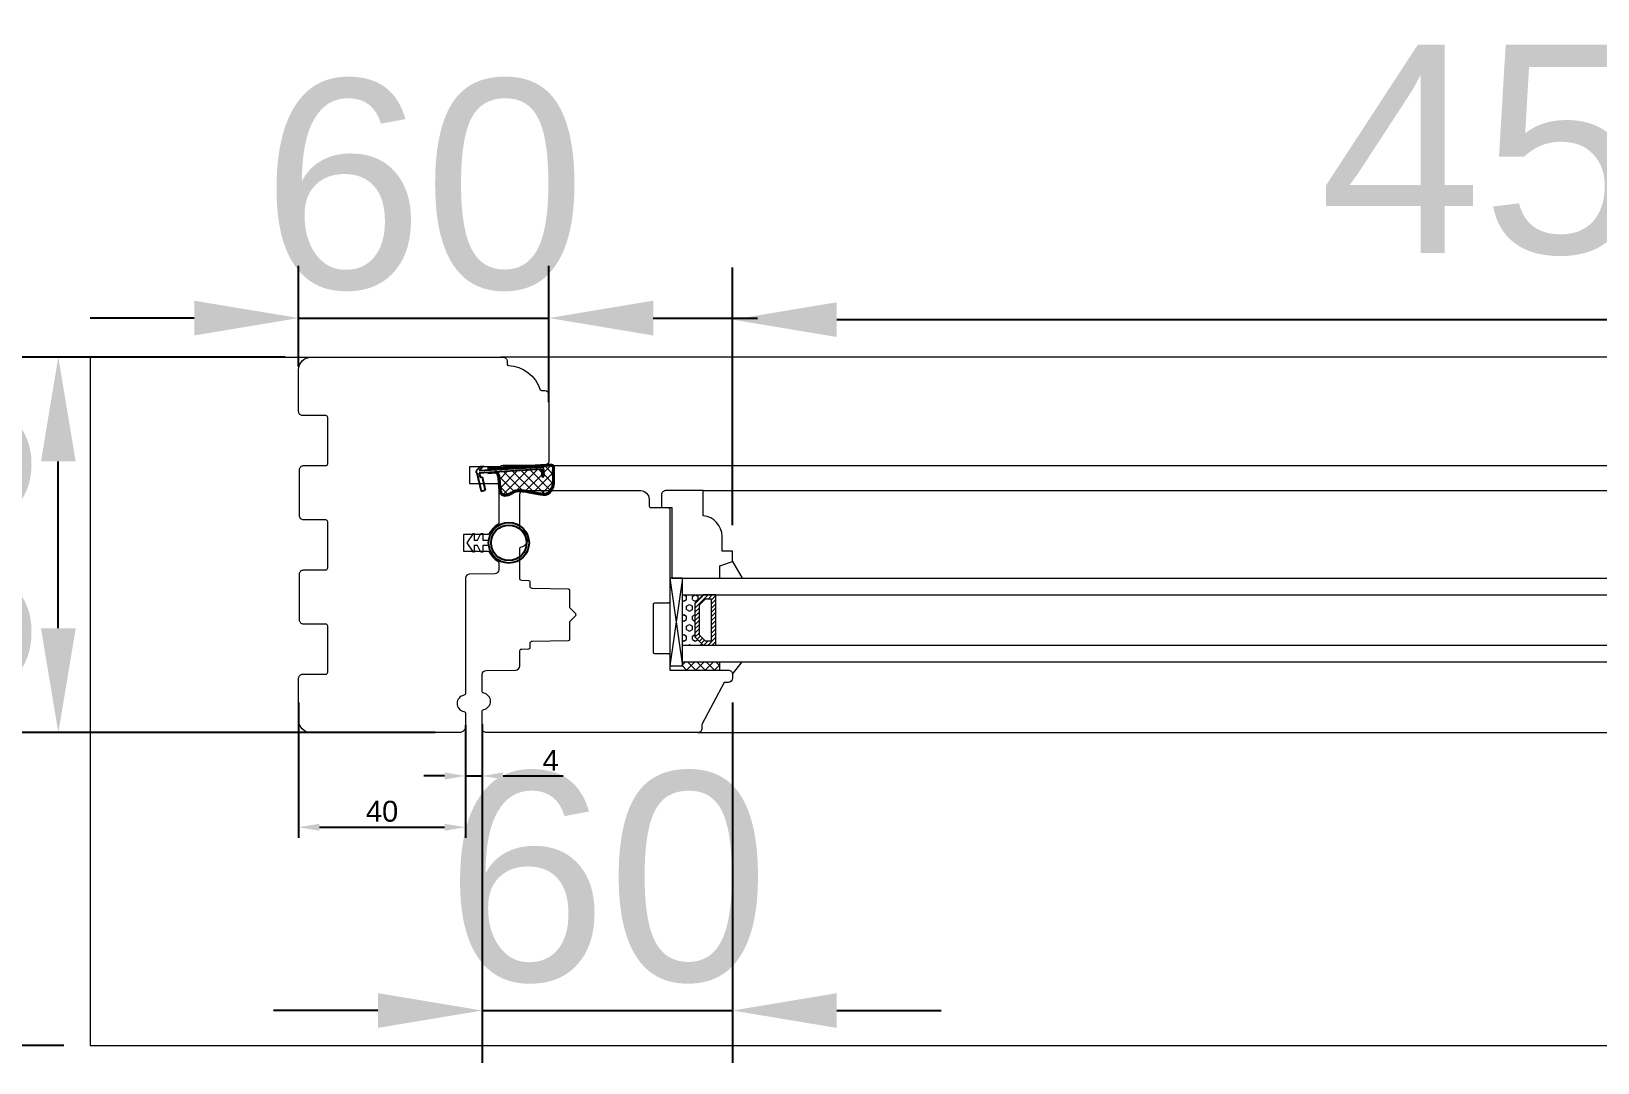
# Model space of a CAD drawing. Header units: millimetres. Extents: x 0 to 182016, y 11 to 3710.
# Drawn here: x 117405.5 to 117780.9, y 860.1 to 1107.3 of the extents above; entities that cross this region are included whole.
import ezdxf

# ---------------------------------------------------------------- set-up
doc = ezdxf.new("R2010")
doc.units = ezdxf.units.MM
for name, color, linetype, lineweight in [('Matmenys', 10, 'Continuous', 20), ('OTHER', 251, 'Continuous', 13), ('Stakta', 7, 'Continuous', 25), ('Testinės profilio linijos', 7, 'Continuous', 5)]:
    doc.layers.add(name, color=color, linetype=linetype, lineweight=lineweight)
doc.styles.get("Standard").update_dxf_attribs({"font": 'arial.ttf'})
doc.dimstyles.new('2', dxfattribs={"dimscale": 2, "dimtxt": 2.5, "dimasz": 2.5, "dimexe": 1.25, "dimexo": 0.625, "dimtad": 1, "dimtxsty": 'Standard', "dimcen": 2.5, "dimadec": 0, "dimazin": 0, "dimtfac": 1, "dimtmove": 0, "dimatfit": 3, "dimfxl": 1, "dimarcsym": 0})
doc.dimstyles.new('Padidinti matmenys', dxfattribs={"dimscale": 10, "dimtxt": 5, "dimasz": 2.5, "dimexe": 1.25, "dimexo": 0.625, "dimtad": 1, "dimdec": 1, "dimtxsty": 'Standard', "dimcen": 2.5, "dimadec": 0, "dimazin": 0, "dimtfac": 1, "dimtdec": 1, "dimtmove": 0, "dimatfit": 3, "dimfxl": 1, "dimarcsym": 0})

# ---------------------------------------------------------------- blocks, each defined once
blk = doc.blocks.new('*D1569')
at = {"layer": 'Defpoints', "color": 0, "transparency": 16777216}
for p in [(117469.55, 947.68), (117509.55, 942.18), (117509.55, 916.5)]:
    blk.add_point(p, dxfattribs=at)
at = {"layer": 'Matmenys', "color": 0, "lineweight": -2, "transparency": 16777216}
for p, q in [((117469.55, 946.43), (117469.55, 914)), ((117509.55, 940.93), (117509.55, 914)), ((117474.55, 916.5), (117504.55, 916.5))]:
    blk.add_line(p, q, dxfattribs=at)
at = {"layer": 'Matmenys', "color": 0, "transparency": 16777216}
for points in [[(117474.55, 917.33), (117474.55, 915.66), (117469.55, 916.5)], [(117504.55, 917.33), (117504.55, 915.66), (117509.55, 916.5)]]:
    blk.add_solid(points, dxfattribs=at)
at = {"layer": 'Matmenys', "color": 0, "lineweight": 5, "transparency": 16777216, "insert": (117489.55, 920.3), "char_height": 5, "attachment_point": 5}
blk.add_mtext('40', dxfattribs=at)
blk = doc.blocks.new('*D1570')
at = {"color": 0, "lineweight": -2, "transparency": 16777216}
for p, q in [((117469.55, 1026.93), (117469.55, 1051.05)), ((117529.55, 1018.43), (117529.55, 1051.05)), ((117444.55, 1038.55), (117419.55, 1038.55)), ((117469.55, 1038.55), (117529.55, 1038.55)), ((117554.55, 1038.55), (117579.55, 1038.55))]:
    blk.add_line(p, q, dxfattribs=at)
at = {"color": 0, "transparency": 16777216}
for points in [[(117444.55, 1042.71), (117444.55, 1034.38), (117469.55, 1038.55)], [(117554.55, 1042.71), (117554.55, 1034.38), (117529.55, 1038.55)]]:
    blk.add_solid(points, dxfattribs=at)
at = {"layer": 'Defpoints', "color": 0, "transparency": 16777216}
for p in [(117529.55, 1038.55), (117469.55, 1020.68), (117529.55, 1012.18)]:
    blk.add_point(p, dxfattribs=at)
at = {"color": 0, "lineweight": 5, "transparency": 16777216, "insert": (117499.55, 1070.32), "char_height": 50, "attachment_point": 5}
blk.add_mtext('60', dxfattribs=at)
blk = doc.blocks.new('*D1571')
at = {"color": 0, "lineweight": -2, "transparency": 16777216}
for p, q in [((117573.55, 946.43), (117573.55, 860.07)), ((117513.55, 936.18), (117513.55, 860.07)), ((117488.55, 872.57), (117463.55, 872.57)), ((117513.55, 872.57), (117573.55, 872.57)), ((117598.55, 872.57), (117623.55, 872.57))]:
    blk.add_line(p, q, dxfattribs=at)
at = {"color": 0, "transparency": 16777216}
for points in [[(117488.55, 876.74), (117488.55, 868.4), (117513.55, 872.57)], [(117598.55, 876.74), (117598.55, 868.4), (117573.55, 872.57)]]:
    blk.add_solid(points, dxfattribs=at)
at = {"layer": 'Defpoints', "color": 0, "transparency": 16777216}
for p in [(117573.55, 952.68), (117513.55, 942.43), (117573.55, 872.57)]:
    blk.add_point(p, dxfattribs=at)
at = {"color": 0, "lineweight": 5, "transparency": 16777216, "insert": (117543.55, 904.35), "char_height": 50, "attachment_point": 5}
blk.add_mtext('60', dxfattribs=at)
blk = doc.blocks.new('*D1572')
at = {"color": 0, "lineweight": -2, "transparency": 16777216}
for p, q in [((117466.3, 1029.18), (117399.45, 1029.18)), ((117411.95, 964.18), (117411.95, 1004.18)), ((117502.3, 939.18), (117399.45, 939.18))]:
    blk.add_line(p, q, dxfattribs=at)
at = {"color": 0, "transparency": 16777216}
for points in [[(117407.79, 1004.18), (117416.12, 1004.18), (117411.95, 1029.18)], [(117407.79, 964.18), (117416.12, 964.18), (117411.95, 939.18)]]:
    blk.add_solid(points, dxfattribs=at)
at = {"layer": 'Defpoints', "color": 0, "transparency": 16777216}
for p in [(117411.95, 1029.18), (117472.55, 1029.18), (117508.55, 939.18)]:
    blk.add_point(p, dxfattribs=at)
at = {"color": 0, "lineweight": 5, "transparency": 16777216, "insert": (117380.17, 984.18), "char_height": 50, "attachment_point": 5, "rotation": 90}
blk.add_mtext('90', dxfattribs=at)
blk = doc.blocks.new('*D1573')
at = {"layer": 'Defpoints', "color": 0, "transparency": 16777216}
for p in [(117513.55, 942.43), (117509.55, 942.18), (117513.55, 928.79)]:
    blk.add_point(p, dxfattribs=at)
at = {"layer": 'Matmenys', "color": 0, "lineweight": -2, "transparency": 16777216}
for p, q in [((117509.55, 940.93), (117509.55, 926.29)), ((117513.55, 941.18), (117513.55, 926.29)), ((117504.55, 928.79), (117499.55, 928.79)), ((117509.55, 928.79), (117513.55, 928.79)), ((117518.55, 928.79), (117532.95, 928.79))]:
    blk.add_line(p, q, dxfattribs=at)
at = {"layer": 'Matmenys', "color": 0, "transparency": 16777216}
for points in [[(117504.55, 929.62), (117504.55, 927.95), (117509.55, 928.79)], [(117518.55, 929.62), (117518.55, 927.95), (117513.55, 928.79)]]:
    blk.add_solid(points, dxfattribs=at)
at = {"layer": 'Matmenys', "color": 0, "lineweight": 5, "transparency": 16777216, "insert": (117529.97, 932.54), "char_height": 5, "attachment_point": 5}
blk.add_mtext('4', dxfattribs=at)
blk = doc.blocks.new('*D2041')
at = {"color": 0, "lineweight": -2, "transparency": 16777216}
for p, q in [((117413.3, 1029.18), (117332.55, 1029.18)), ((117345.05, 1004.18), (117345.05, 889.18)), ((117413.3, 864.18), (117332.55, 864.18))]:
    blk.add_line(p, q, dxfattribs=at)
at = {"color": 0, "transparency": 16777216}
for points in [[(117340.88, 1004.18), (117349.21, 1004.18), (117345.05, 1029.18)], [(117340.88, 889.18), (117349.21, 889.18), (117345.05, 864.18)]]:
    blk.add_solid(points, dxfattribs=at)
at = {"layer": 'Defpoints', "color": 0, "transparency": 16777216}
for p in [(117419.55, 1029.18), (117345.05, 864.18), (117419.55, 864.18)]:
    blk.add_point(p, dxfattribs=at)
at = {"color": 0, "lineweight": 5, "transparency": 16777216, "insert": (117313.27, 946.68), "char_height": 50, "attachment_point": 5, "rotation": 90}
blk.add_mtext('165', dxfattribs=at)
blk = doc.blocks.new('*D1588')
at = {"color": 0, "lineweight": -2, "transparency": 16777216}
for p, q in [((117573.55, 988.93), (117573.55, 1050.67)), ((118029.72, 988.93), (118029.72, 1050.67)), ((117598.55, 1038.17), (118004.72, 1038.17))]:
    blk.add_line(p, q, dxfattribs=at)
at = {"color": 0, "transparency": 16777216}
for points in [[(117598.55, 1042.34), (117598.55, 1034), (117573.55, 1038.17)], [(118004.72, 1042.34), (118004.72, 1034), (118029.72, 1038.17)]]:
    blk.add_solid(points, dxfattribs=at)
at = {"layer": 'Defpoints', "color": 0, "transparency": 16777216}
for p in [(118029.72, 1038.17), (117573.55, 982.68), (118029.72, 982.68)]:
    blk.add_point(p, dxfattribs=at)
at = {"color": 0, "lineweight": 5, "transparency": 16777216, "insert": (117801.64, 1074.47), "char_height": 50, "attachment_point": 5}
blk.add_mtext('456,2', dxfattribs=at)

msp = doc.modelspace()

# ---------------------------------------------------------------- hatches: boundary and pattern name
at = {"lineweight": 0}
h = msp.add_hatch(dxfattribs=at)
h.set_pattern_fill('HEX', color=256, scale=0.25, angle=90, style=0)
h.set_pattern_definition([(90, (99214.2794, -11947.2305), (1.374815, -4e-16), [0.79375, -1.5875]), (330, (99214.2794, -11947.2305), (-0.6874075, -1.190624716), [0.79375, -1.5875]), (30, (99214.2794, -11946.4367), (0.6874075, -1.190624716), [0.79375, -1.5875])])
h.paths.add_polyline_path([(117561.5503932, 960.1778188), (117566.5503932, 960.1778188), (117564.5503932, 962.1778188), (117564.5503932, 970.1778188), (117566.5503932, 972.1778188), (117561.5503932, 972.1785279)])
h = msp.add_hatch(dxfattribs=at)
h.set_pattern_fill('JIS_WOOD', color=256, angle=90, style=0)
h.set_pattern_definition([(45, (99214.2794, -11947.2305), (0.5, -0.5), [])])
h.paths.add_polyline_path([(117564.5503932, 970.1778188), (117564.5503932, 962.1778188), (117566.5503932, 960.1778188), (117569.5503932, 960.1778188), (117569.5681266, 972.2144014), (117566.5503932, 972.1778188)])
h.paths.add_polyline_path([(117565.5503932, 962.5920324), (117565.5503932, 969.7636052), (117566.9646068, 971.1778188), (117568.5503932, 971.1778188), (117568.5503932, 961.1778188), (117566.9646068, 961.1778188)], flags=16)
at = {"lineweight": 0, "ltscale": 0.5}
h = msp.add_hatch(dxfattribs=at)
h.set_pattern_fill('ANSI37', color=256, scale=0.5, angle=90, style=0)
h.set_pattern_definition([(135, (117558.0504, 954.1785), (-1.12253, -1.12253), []), (225, (117558.0504, 954.1785), (1.12253, -1.12253), [])])
h.paths.add_polyline_path([(117570.5503932, 956.1785279), (117561.5503932, 956.1785279), (117561.5503932, 954.1785279), (117570.5503932, 954.1785279)])
at = {"layer": 'Matmenys'}
h = msp.add_hatch(dxfattribs=at)
h.set_pattern_fill('ANSI37', color=252, scale=0.5, angle=-180, style=0)
h.set_pattern_definition([(225, (-38399.4394, -1098479.5134), (1.1225320151, -1.1225320151), []), (315, (-38399.4394, -1098479.5134), (1.1225320151, 1.1225320151), [])])
edge = h.paths.add_edge_path()
edge.add_arc((117527.6362414, 1002.2982577), 0.1, 363.589345612, 453.589345612, ccw=False)
edge.add_line((117527.7360452, 1002.3045182), (117527.8331284, 1000.7568324))
edge.add_arc((117528.082638, 1000.7724837), 0.25, 183.589345612, 363.589345612)
edge.add_line((117528.3321476, 1000.7881349), (117528.203762, 1002.8348398))
edge.add_arc((117528.1039581, 1002.8285793), 0.1, 363.589345612, 453.589345619)
edge.add_line((117528.0976976, 1002.9283832), (117528.0929527, 1003.0040262))
edge.add_line((117528.0929527, 1003.0040262), (117530.0747536, 1003.1283406))
edge.add_spline(control_points=[(117530.0747536, 1003.1283406), (117530.1539121, 1003.1165382), (117530.2239037, 1003.1053627), (117530.3076545, 1003.0835688), (117530.3312188, 1003.0741829), (117530.3551019, 1003.0614881), (117530.3631615, 1003.0552388), (117530.3876493, 1003.02965), (117530.4065422, 1003.000413), (117530.4402455, 1002.8960932), (117530.4533675, 1002.823161), (117530.4730696, 1002.570178), (117530.4625713, 1002.3563438), (117530.4432431, 1001.9138654), (117530.4387678, 1001.6945365), (117530.4376916, 1001.2746456), (117530.4407236, 1001.0715595), (117530.453434, 1000.4813521), (117530.4666105, 1000.113302), (117530.4663488, 999.3601206), (117530.4478524, 998.9833707), (117530.3446661, 998.3902663), (117530.2847721, 998.1626953), (117530.1317364, 997.7655941), (117530.048987, 997.5938065), (117529.8449869, 997.2526387), (117529.7248721, 997.0864361), (117529.457427, 996.7952763), (117529.3097533, 996.6716963), (117529.0285687, 996.5119776), (117528.8932725, 996.4644236), (117528.5919737, 996.4048187), (117528.4283737, 996.3941154), (117527.8437769, 996.4078592), (117527.3798613, 996.5026135), (117526.4873652, 996.6743557), (117526.0602849, 996.7580503), (117524.9819363, 996.9692366), (117524.3238857, 997.1029707), (117523.3307838, 997.2278967), (117523.0271827, 997.2583906), (117522.405139, 997.282726), (117522.089235, 997.2751853), (117521.5400268, 997.1903009), (117521.3039433, 997.1289623), (117520.9032919, 996.956502), (117520.7446594, 996.8616535), (117520.4460006, 996.6773851), (117520.3045434, 996.5875276), (117520.0027605, 996.4314445), (117519.8377078, 996.3614744), (117519.4725861, 996.2417432), (117519.271636, 996.1987406), (117518.9322193, 996.1748419), (117518.7902339, 996.1880477), (117518.5950132, 996.248087), (117518.5296854, 996.2848272), (117518.402962, 996.3933763), (117518.3437842, 996.4654424), (117518.1867066, 996.72953), (117518.105207, 996.9706383), (117517.9885897, 997.5210493), (117517.9520582, 997.8292444), (117517.8987867, 998.4254622), (117517.8795642, 998.7130132), (117517.8362048, 999.243503), (117517.8140686, 999.4917615), (117517.7778542, 999.8965638), (117517.7637678, 1000.0539671), (117517.7356457, 1000.3778995), (117517.7206097, 1000.5562167), (117517.6523247, 1000.8590838), (117517.6166896, 1000.9769058), (117517.5210929, 1001.1893846), (117517.467946, 1001.2832994), (117517.3493052, 1001.4284931), (117517.293683, 1001.4835113), (117517.1699158, 1001.5726032), (117517.1062887, 1001.6054826), (117516.9874247, 1001.6536508), (117516.9303476, 1001.670532), (117516.8297673, 1001.696476), (117516.7853717, 1001.7061935), (117516.7443754, 1001.7152295)], knot_values=[0, 0, 0, 0, 0.2245066002, 0.2245066002, 0.377043448, 0.377043448, 0.5295802957, 0.5295802957, 0.8082977366, 0.8082977366, 1.0870151774, 1.0870151774, 1.6244414062, 1.6244414062, 2.161867635, 2.161867635, 2.6992938638, 2.6992938638, 3.7741463214, 3.7741463214, 5.0334406395, 5.0334406395, 5.8656302806, 5.8656302806, 6.5060139406, 6.5060139406, 7.1463976006, 7.1463976006, 7.7996240151, 7.7996240151, 8.3563201169, 8.3563201169, 8.9130162187, 8.9130162187, 10.239934143, 10.239934143, 11.5668520673, 11.5668520673, 13.5970761059, 13.5970761059, 14.4582175179, 14.4582175179, 15.3193589298, 15.3193589298, 15.9856015553, 15.9856015553, 16.5061017172, 16.5061017172, 17.0266018791, 17.0266018791, 17.547102041, 17.547102041, 18.1672448488, 18.1672448488, 18.7176261004, 18.7176261004, 19.1465766047, 19.1465766047, 19.5755271091, 19.5755271091, 20.3898249977, 20.3898249977, 21.2041228863, 21.2041228863, 21.9655448497, 21.9655448497, 22.7269668131, 22.7269668131, 23.2229068178, 23.2229068178, 23.7188468224, 23.7188468224, 24.0184411081, 24.0184411081, 24.2549295987, 24.2549295987, 24.4119994701, 24.4119994701, 24.5501072405, 24.5501072405, 24.6882150108, 24.6882150108, 24.8099116426, 24.8099116426, 24.8099116426, 24.8099116426], degree=3, periodic=0)
edge.add_line((117516.7443754, 1001.7152295), (117527.6299809, 1002.3980615))

# ---------------------------------------------------------------- linework, layer by layer
at = {"lineweight": 5}
for p, q in [((117419.5503929, 1029.1785279), (117419.5503929, 864.1785279)), ((117419.5503929, 1029.1785279), (117472.5503932, 1029.1785279)), ((117419.5503929, 864.1785279), (121239.5837744, 864.1785279))]:
    msp.add_line(p, q, dxfattribs=at)
for p, q in [((117513.1425063, 1002.9921077), (117512.112165, 1001.925643)), ((117513.890147, 1003.0390057), (117512.8394337, 1001.9712631)), ((117512.8394337, 1001.9712631), (117528.0976976, 1002.9283832)), ((117513.1425063, 1002.9921077), (117513.890147, 1003.0390057)), ((117528.0976976, 1002.9283832), (117528.0929527, 1003.0040262)), ((117528.203762, 1002.8348398), (117528.3321476, 1000.7881349)), ((117512.112165, 1001.925643), (117512.1434675, 1001.4266238)), ((117512.1434675, 1001.4266238), (117512.2907534, 1001.4358628)), ((117512.2907534, 1001.4358628), (117513.2741999, 997.0887723)), ((117512.7962158, 1001.4675694), (117527.6299809, 1002.3980615)), ((117512.7962158, 1001.4675694), (117513.0334107, 1000.4191062)), ((117513.0334107, 1000.4191062), (117513.5210866, 1000.5294337)), ((117513.5210866, 1000.5294337), (117514.2495519, 997.3094271)), ((117527.7360452, 1002.3045182), (117527.8331284, 1000.7568324)), ((117513.2741999, 997.0887723), (117514.2495519, 997.3094271))]:
    msp.add_line(p, q)
at = {"color": 1}
for p, q in [((117530.1189938, 1003.4250606), (117514.7941784, 1002.4637659)), ((117530.0747536, 1003.1283406), (117514.8398088, 1002.1726833)), ((117516.6798026, 1001.4222613), (117514.9193513, 1001.3118318))]:
    msp.add_line(p, q, dxfattribs=at)
at = {"lineweight": 9}
for p, q in [((117566.5503932, 997.1785279), (118036.7226233, 997.1785279)), ((117561.5504783, 976.1785279), (118041.7225382, 976.1785279)), ((117561.5504783, 972.1785279), (118041.7225382, 972.1785279)), ((117561.5504783, 960.1785279), (118041.7225382, 960.1785279)), ((117561.5504783, 956.1785279), (118041.7225382, 956.1785279))]:
    msp.add_line(p, q, dxfattribs=at)
at = {"lineweight": 0}
for p, q in [((117573.5503932, 980.1785279), (117575.8370583, 976.1785279)), ((117561.5503932, 976.1778188), (117558.5503932, 955.1778188)), ((117558.5503932, 976.1778188), (117561.5503932, 955.1778188)), ((117570.5503932, 954.1785279), (117570.5503932, 956.1785279)), ((117573.5503932, 953.1785279), (117575.8370583, 956.1785279))]:
    msp.add_line(p, q, dxfattribs=at)
msp.add_lwpolyline([(117566.5503932, 991.1785279), (117566.5503932, 997.1785279), (117557.5503932, 997.1785279, 0.4142135624), (117556.5503932, 996.1785279), (117556.5503932, 993.1785279), (117559.0503932, 993.1785279), (117559.0503932, 976.1785279), (117570.5503932, 976.1785279), (117570.5503932, 979.1785279), (117573.5503932, 980.1785279), (117573.5503932, 982.6785279), (117571.0503932, 982.6785279), (117571.0503932, 986.2035907, 0.3851703882), (117566.5503932, 991.1785279)], format="xyb", dxfattribs=at)
for points in [[(117558.5503932, 976.1778188), (117558.5503932, 955.1778188), (117561.5503932, 955.1778188), (117561.5503932, 976.1778188)], [(117564.5503932, 970.1778188), (117564.5503932, 962.1778188), (117566.5503932, 960.1778188), (117569.5503932, 960.1778188), (117569.5503932, 972.1778188), (117566.5503932, 972.1778188)], [(117565.5503932, 969.7636052), (117565.5503932, 962.5920324), (117566.9646068, 961.1778188), (117568.5503932, 961.1778188), (117568.5503932, 971.1778188), (117566.9646068, 971.1778188)]]:
    msp.add_lwpolyline(points, close=True, dxfattribs=at)
at = {"color": 18, "linetype": 'ByBlock', "true_color": 0x000000}
for radius in [4.85, 4.25]:
    msp.add_circle((117519.9429074, 984.6774623), radius, dxfattribs=at)
for centre, radius, start, end in [((117528.1039581, 1002.8285793), 0.1, 3.589345609, 93.589345613), ((117527.6362414, 1002.2982577), 0.1, 3.589345609, 93.589345613), ((117528.082638, 1000.7724837), 0.25, 183.589345609, 3.589345609)]:
    msp.add_arc(centre, radius, start, end)
at = {"color": 1}
msp.add_spline([(117530.1189938, 1003.4250606), (117530.4804942, 1003.3345639), (117530.7500351, 1002.0607054), (117530.2616457, 997.3683324), (117529.2184479, 996.2783262), (117527.0549761, 996.2597097), (117525.3569363, 996.5900837), (117523.1914954, 996.937), (117521.1547737, 996.7375712), (117520.326529, 996.2614022), (117518.4719888, 995.9811389), (117517.5795429, 998.6933174), (117517.4523754, 1000.172193), (117517.334404, 1000.8594609), (117517.0321984, 1001.3013463), (117516.6798026, 1001.4222613)], degree=3, dxfattribs=at)
msp.add_open_spline([(117530.0747536, 1003.1283406), (117530.1539121, 1003.1165382), (117530.2239037, 1003.1053627), (117530.3076545, 1003.0835688), (117530.3312188, 1003.0741829), (117530.3551019, 1003.0614881), (117530.3631615, 1003.0552388), (117530.3876493, 1003.02965), (117530.4065422, 1003.000413), (117530.4402455, 1002.8960932), (117530.4533675, 1002.823161), (117530.4730696, 1002.570178), (117530.4625713, 1002.3563438), (117530.4432431, 1001.9138654), (117530.4387678, 1001.6945365), (117530.4376916, 1001.2746456), (117530.4407236, 1001.0715595), (117530.453434, 1000.4813521), (117530.4666105, 1000.113302), (117530.4663488, 999.3601206), (117530.4478524, 998.9833707), (117530.3446661, 998.3902663), (117530.2847721, 998.1626953), (117530.1317364, 997.7655941), (117530.048987, 997.5938065), (117529.8449869, 997.2526387), (117529.7248721, 997.0864361), (117529.457427, 996.7952763), (117529.3097533, 996.6716963), (117529.0285687, 996.5119776), (117528.8932725, 996.4644236), (117528.5919737, 996.4048187), (117528.4283737, 996.3941154), (117527.8437769, 996.4078592), (117527.3798613, 996.5026135), (117526.4873652, 996.6743557), (117526.0602849, 996.7580503), (117524.9819363, 996.9692366), (117524.3238857, 997.1029707), (117523.3307838, 997.2278967), (117523.0271827, 997.2583906), (117522.405139, 997.282726), (117522.089235, 997.2751853), (117521.5400268, 997.1903009), (117521.3039433, 997.1289623), (117520.9032919, 996.956502), (117520.7446594, 996.8616535), (117520.4460006, 996.6773851), (117520.3045434, 996.5875276), (117520.0027605, 996.4314445), (117519.8377078, 996.3614744), (117519.4725861, 996.2417432), (117519.271636, 996.1987406), (117518.9322193, 996.1748419), (117518.7902339, 996.1880477), (117518.5950132, 996.248087), (117518.5296854, 996.2848272), (117518.402962, 996.3933763), (117518.3437842, 996.4654424), (117518.1867066, 996.72953), (117518.105207, 996.9706383), (117517.9885897, 997.5210493), (117517.9520582, 997.8292444), (117517.8987867, 998.4254622), (117517.8795642, 998.7130132), (117517.8362048, 999.243503), (117517.8140686, 999.4917615), (117517.7778542, 999.8965638), (117517.7637678, 1000.0539671), (117517.7356457, 1000.3778995), (117517.7206097, 1000.5562167), (117517.6523247, 1000.8590838), (117517.6166896, 1000.9769058), (117517.5210929, 1001.1893846), (117517.467946, 1001.2832994), (117517.3493052, 1001.4284931), (117517.293683, 1001.4835113), (117517.1699158, 1001.5726032), (117517.1062887, 1001.6054826), (117516.9874247, 1001.6536508), (117516.9303476, 1001.670532), (117516.8297673, 1001.696476), (117516.7853717, 1001.7061935), (117516.7443754, 1001.7152295)], degree=3, knots=[0, 0, 0, 0, 0.2245066002, 0.2245066002, 0.377043448, 0.377043448, 0.5295802957, 0.5295802957, 0.8082977366, 0.8082977366, 1.0870151774, 1.0870151774, 1.6244414062, 1.6244414062, 2.161867635, 2.161867635, 2.6992938638, 2.6992938638, 3.7741463214, 3.7741463214, 5.0334406395, 5.0334406395, 5.8656302806, 5.8656302806, 6.5060139406, 6.5060139406, 7.1463976006, 7.1463976006, 7.7996240151, 7.7996240151, 8.3563201169, 8.3563201169, 8.9130162187, 8.9130162187, 10.239934143, 10.239934143, 11.5668520673, 11.5668520673, 13.5970761059, 13.5970761059, 14.4582175179, 14.4582175179, 15.3193589298, 15.3193589298, 15.9856015553, 15.9856015553, 16.5061017172, 16.5061017172, 17.0266018791, 17.0266018791, 17.547102041, 17.547102041, 18.1672448488, 18.1672448488, 18.7176261004, 18.7176261004, 19.1465766047, 19.1465766047, 19.5755271091, 19.5755271091, 20.3898249977, 20.3898249977, 21.2041228863, 21.2041228863, 21.9655448497, 21.9655448497, 22.7269668131, 22.7269668131, 23.2229068178, 23.2229068178, 23.7188468224, 23.7188468224, 24.0184411081, 24.0184411081, 24.2549295987, 24.2549295987, 24.4119994701, 24.4119994701, 24.5501072405, 24.5501072405, 24.6882150108, 24.6882150108, 24.8099116426, 24.8099116426, 24.8099116426, 24.8099116426], dxfattribs=at)
at = {"layer": 'OTHER'}
msp.add_lwpolyline([(117515.1396975, 984.0674362), (117513.7237887, 984.0674362), (117513.7237887, 982.4221548), (117513.1981065, 982.4221548), (117512.4547656, 984.0674362), (117511.6621459, 984.0674362), (117511.6621459, 982.4221548), (117511.4432551, 982.4221548), (117509.9403739, 984.6774623), (117511.4432551, 986.9327699), (117511.6621459, 986.9327699), (117511.6621459, 985.2874885), (117512.4547656, 985.2874885), (117513.1981065, 986.9327699), (117513.7237887, 986.9327699), (117513.7237887, 985.2874885), (117515.1396975, 985.2874885)], dxfattribs=at)
at = {"layer": 'Stakta', "color": 18, "lineweight": 5, "true_color": 0x000000}
for points in [[(117517.5503932, 989.4818694, -0.2720281141), (117517.2937797, 989.0451051, 0.164173551), (117515.1450685, 986.6774623), (117509.0503932, 986.6774623), (117509.0503932, 982.6774623), (117515.1450685, 982.6774623, 0.164173551), (117517.2937797, 980.3098195, -0.2720281141), (117517.5503932, 979.8730553), (117517.5503932, 978.239654, -0.4116598905), (117516.5591198, 977.2396921), (117510.5416667, 977.1871786, 0.4116598905), (117509.5503932, 976.1872166), (117509.5503932, 948.6280176, -0.3563939587), (117509.1503932, 948.1381196, 0.8164965809), (117509.1503932, 944.2189361, -0.3563939587), (117509.5503932, 943.7290381), (117509.5503932, 940.6785279, -0.4142135624), (117508.0503932, 939.1785279), (117472.5503929, 939.1785279, -0.4142135624), (117469.5503929, 942.1785279), (117469.5503929, 952.1785279, -0.4142135624), (117470.5503929, 953.1785279), (117476.0503929, 953.1785279, 0.4142135624), (117476.5503929, 953.6785279), (117476.5503929, 964.6785279, 0.4142135624), (117476.0503929, 965.1785279), (117470.7503929, 965.1785279, -0.4142135624), (117469.7503929, 966.1785279), (117469.7503929, 977.1785279, -0.4142135624), (117470.7503929, 978.1785279), (117476.0503929, 978.1785279, 0.4142135624), (117476.5503929, 978.6785279), (117476.5503929, 989.6785279, 0.4142135624), (117476.0503929, 990.1785279), (117470.7503929, 990.1785279, -0.4142135624), (117469.7503929, 991.1785279), (117469.7503929, 1002.1785279, -0.4142135624), (117470.7503929, 1003.1785279), (117476.0503929, 1003.1785279, 0.4142135624), (117476.5503929, 1003.6785279), (117476.5503929, 1014.6785279, 0.4142135624), (117476.0503929, 1015.1785279), (117470.5503929, 1015.1785279, -0.4142135624), (117469.5503929, 1016.1785279), (117469.5503929, 1026.1785279, -0.4142135624), (117472.5503929, 1029.1785279), (117518.5503932, 1029.1785279, -0.4142135624), (117519.5503932, 1028.1785279), (117519.5503932, 1027.4692012, 0.4001549105), (117519.8359278, 1027.1695501, -0.3090857966), (117527.4852385, 1021.3812669, 0.3199404334), (117527.7670616, 1021.176637), (117528.5591198, 1021.1697248, -0.4116598905), (117529.5503932, 1020.1697629), (117529.5503932, 1004.2745615, -0.4116598905), (117528.5591198, 1003.2745996), (117518.5416667, 1003.1871786, 0.2023892741), (117517.8278361, 1002.8785279), (117510.5503932, 1002.8785279), (117510.5503932, 998.8785279), (117517.5503932, 998.8785279)], [(117525.0503932, 959.5682345), (117525.0503932, 960.6213561, -0.4091108014), (117525.541667, 961.12128), (117534.2556289, 961.2733827, 0.4091108014), (117534.5503932, 961.573337), (117534.5503932, 965.597157, -0.1989123674), (117534.6968398, 965.9507104), (117535.9625253, 967.2163958, 0.4142135624), (117535.9625253, 967.6406599), (117534.6968398, 968.9063453, -0.1989123674), (117534.5503932, 969.2598987), (117534.5503932, 973.2837187, 0.4091108014), (117534.2556289, 973.583673), (117525.541667, 973.7357758, -0.4091108014), (117525.0503932, 974.2356996), (117525.0503932, 975.2888212, 0.4040262259), (117524.7608631, 975.5886385), (117523.0329435, 975.6489787, -0.4040262258), (117522.5503932, 976.1486742), (117522.5503932, 983.2290381, -0.3563939587), (117522.9503932, 983.7189361, 0.8164965809), (117522.9503932, 987.6381196, -0.3563939587), (117522.5503932, 988.1280176), (117522.5503932, 996.1785279, -0.4142135624), (117523.5503932, 997.1785279), (117551.5503932, 997.1785279, -0.4142135624), (117553.5503932, 995.1785279), (117553.5503932, 993.4759212, 0.4116598905), (117553.8477753, 993.1759326), (117558.0547565, 993.1392189, -0.4116598905), (117558.5503932, 992.6392379), (117558.5503932, 970.7090909, -0.4116598905), (117558.0547565, 970.20911), (117554.8477753, 970.1811231, 0.4116598905), (117554.5503932, 969.8811345), (117554.5503932, 958.4759212, 0.4116598905), (117554.8477753, 958.1759326), (117558.0547565, 958.1479457, -0.4116598905), (117558.5503932, 957.6479648), (117558.5503932, 954.1785279), (117572.5503932, 954.1785279, -0.4142135624), (117573.5503932, 953.1785279), (117573.5503932, 952.1872928, -0.4116598905), (117572.5591198, 951.1873309), (117571.5503932, 951.1785279), (117566.2918251, 941.2885996, 0.1227845609), (117566.2332989, 941.0538638), (117566.2332989, 940.1785279, -0.4142135624), (117565.2332989, 939.1785279), (117514.5503932, 939.1785279, -0.4142135624), (117513.5503932, 940.1785279), (117513.5503932, 944.2290381, -0.3563939587), (117513.9503932, 944.7189361, 0.8164965809), (117513.9503932, 948.6381196, -0.3563939587), (117513.5503932, 949.1280176), (117513.5503932, 953.1086748, -0.4116598905), (117514.5416667, 954.1086368), (117521.5591198, 954.1698771, 0.4116598905), (117522.5503932, 955.1698391), (117522.5503932, 958.7083645, -0.4040361542), (117523.0329435, 959.208077), (117524.7608631, 959.2684172, 0.4040262258)]]:
    msp.add_lwpolyline(points, format="xyb", close=True, dxfattribs=at)
at = {"layer": 'Testinės profilio linijos', "lineweight": 5}
for p, q in [((121140.583743, 1029.1785279), (117518.0503932, 1029.1785279)), ((117518.4188558, 1003.1785279), (118084.8541607, 1003.1785279)), ((117565.2332787, 939.1785279), (121093.9008467, 939.1785279))]:
    msp.add_line(p, q, dxfattribs=at)

# ---------------------------------------------------------------- dimensions: what is measured, and where the dimension line sits
at = {"color": 1, "lineweight": 5}
dim = msp.add_linear_dim(base=(118029.7226233, 1038.171305), p1=(117573.5503932, 982.6785279), p2=(118029.7226233, 982.6785279), dimstyle='Padidinti matmenys', dxfattribs=at)
dim.commit()
dim.dimension.update_dxf_attribs({"geometry": '*D1588', "text_midpoint": (117801.6365083, 1074.469054)})
for base, p1, p2, angle, picture, middle in [((117529.5503932, 1038.545534), (117469.5503932, 1020.6785279), (117529.5503932, 1012.1785279), 180, '*D1570', (117499.5503932, 1038.545534)), ((117411.9529113, 1029.1785279), (117508.5503932, 939.1785279), (117472.5503932, 1029.1785279), 90, '*D1572', (117411.9529113, 984.1785279)), ((117573.5503932, 872.568795), (117513.5503932, 942.4285279), (117573.5503932, 952.6785279), 180, '*D1571', (117543.5503932, 872.568795))]:
    dim = msp.add_linear_dim(base=base, p1=p1, p2=p2, angle=angle, dimstyle='Padidinti matmenys', dxfattribs=at)
    dim.commit()
    dim.dimension.update_dxf_attribs({"geometry": picture, "text_midpoint": middle, "dimtype": 160})
dim = msp.add_linear_dim(base=(117345.0467154, 864.1785279), p1=(117419.5503929, 1029.1785279), p2=(117419.5503929, 864.1785279), angle=90, dimstyle='Padidinti matmenys', dxfattribs=at)
dim.commit()
dim.dimension.update_dxf_attribs({"geometry": '*D2041', "text_midpoint": (117313.268066, 946.6785279)})
at = {"layer": 'Matmenys', "lineweight": 5}
for base, p1, p2, picture, middle in [((117509.5503932, 916.4956456), (117469.5503932, 947.6785279), (117509.5503932, 942.1785279), '*D1569', (117489.5503932, 916.4956456)), ((117513.5503932, 928.7860159), (117509.5503932, 942.1785279), (117513.5503932, 942.4285279), '*D1573', (117529.9712664, 928.7860159))]:
    dim = msp.add_linear_dim(base=base, p1=p1, p2=p2, angle=180, dimstyle='2', override={"dimtmove": 0}, dxfattribs=at)
    dim.commit()
    dim.dimension.update_dxf_attribs({"geometry": picture, "text_midpoint": middle, "dimtype": 160})

doc.saveas('drawing.dxf')
